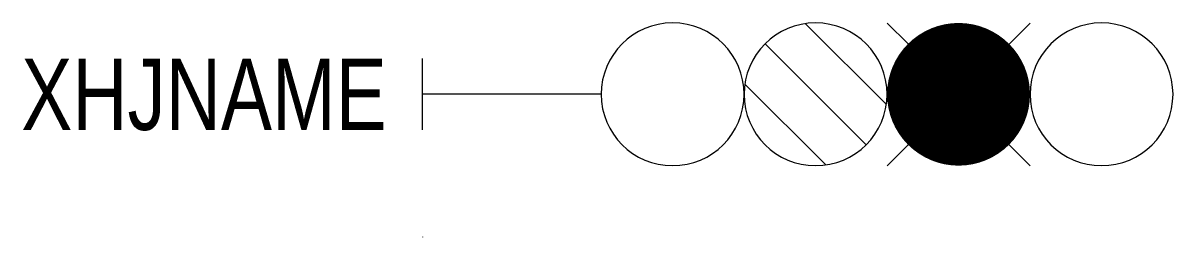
# Model space of a CAD drawing. Header units: millimetres. Extents: x -11.2 to 21, y 0 to 6.
import ezdxf
from ezdxf.enums import TextEntityAlignment as Align

# ---------------------------------------------------------------- set-up
doc = ezdxf.new("R2010")
doc.units = ezdxf.units.MM

msp = doc.modelspace()

# ---------------------------------------------------------------- linework, layer by layer
msp.add_line((0, 0.001), (0, -0.001))
at = {"color": 3}
for points in [[(5, 4, 1), (9, 4, 1)], [(17, 4, 1), (21, 4, 1)]]:
    msp.add_lwpolyline(points, format="xyb", close=True, dxfattribs=at)
at = {"color": 2}
msp.add_lwpolyline([(9, 4, 1), (13, 4, 1)], format="xyb", close=True, dxfattribs=at)
for points in [[(10.717, 5.98), (12.98, 3.717)], [(9.586, 5.414), (12.414, 2.586)], [(9.02, 4.283), (11.283, 2.02)]]:
    msp.add_lwpolyline(points, dxfattribs=at)
at = {"color": 1, "const_width": 2}
msp.add_lwpolyline([(16, 4, 1), (14, 4, 1)], format="xyb", close=True, dxfattribs=at)
at = {"color": 1}
for points in [[(13.005, 5.995), (13.586, 5.414)], [(16.419, 5.409), (17.005, 5.995)], [(13.005, 1.995), (13.591, 2.581)], [(16.414, 2.586), (17.005, 1.995)]]:
    msp.add_lwpolyline(points, dxfattribs=at)
at = {"color": 7}
for points in [[(0, 3), (0, 5)], [(5, 4), (0, 4)]]:
    msp.add_lwpolyline(points, dxfattribs=at)

# ---------------------------------------------------------------- texts
at = {"width": 0.8}
msp.add_attdef('XHJNAME', text='X2', height=2, dxfattribs=at).set_placement((-1, 3), align=Align.RIGHT)

doc.saveas('drawing.dxf')
